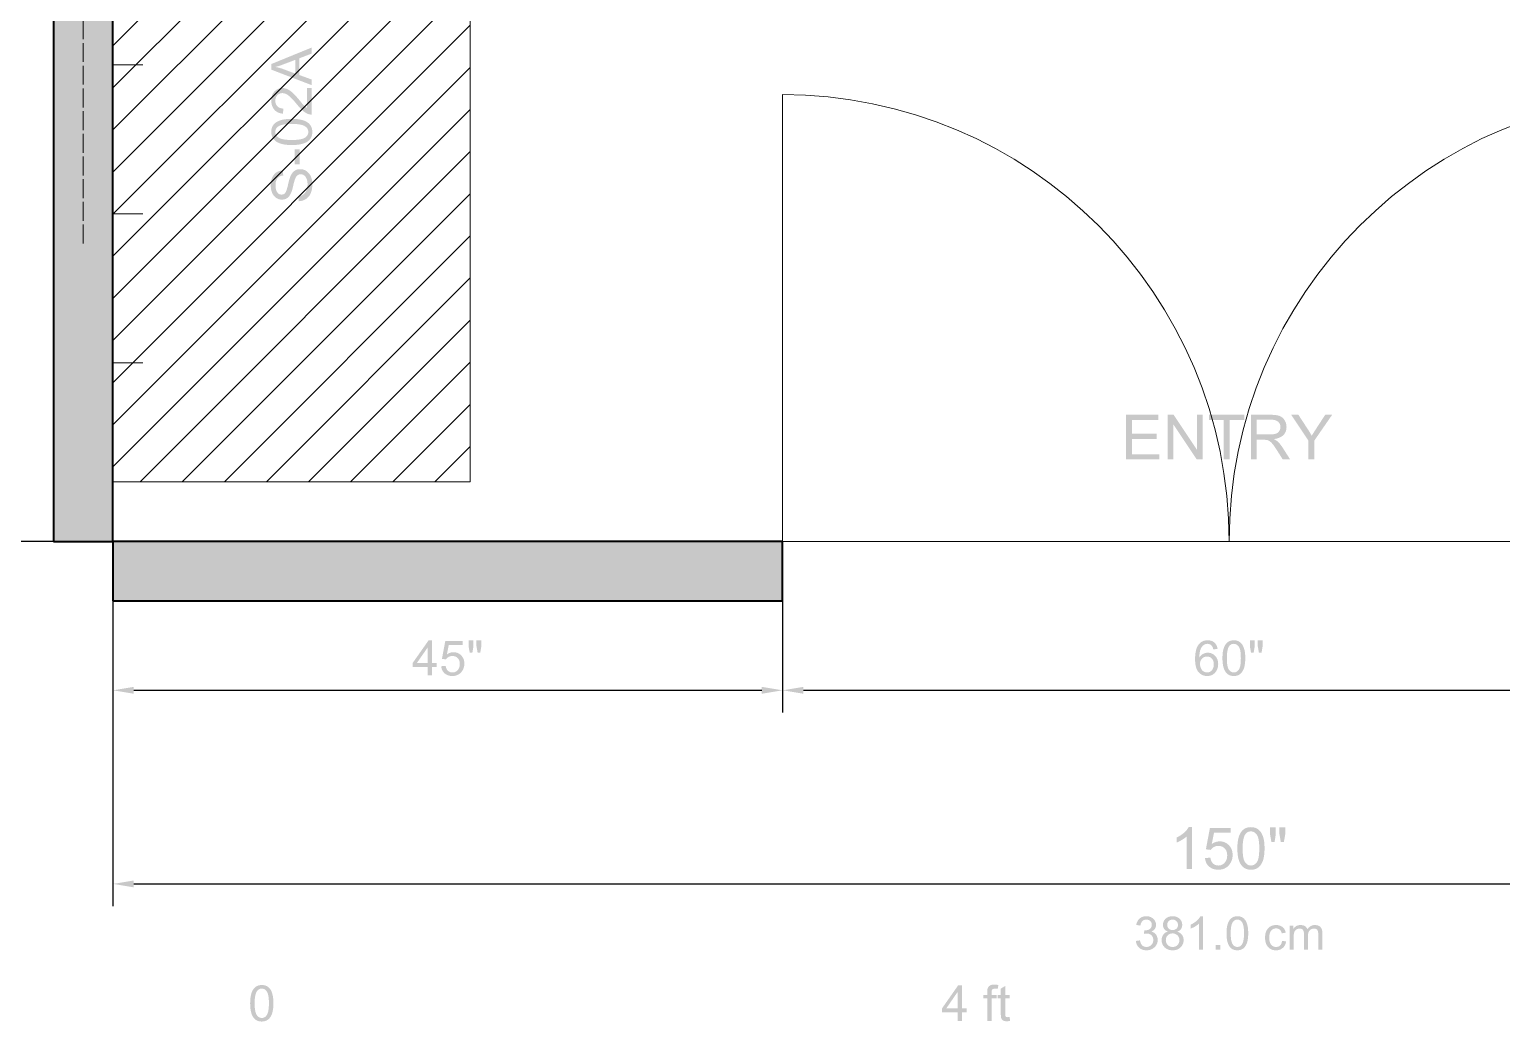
# Model space of a CAD drawing. Header units: inches. Extents: x 0 to 700, y 0 to 895.
# Drawn here: x 62.4 to 161.3, y 607.8 to 674.4 of the extents above; entities that cross this region are included whole.
import ezdxf

# ---------------------------------------------------------------- set-up
doc = ezdxf.new("R2010")
doc.units = ezdxf.units.IN
doc.header["$MEASUREMENT"] = 0
doc.linetypes.add('DASHED', pattern=[1.524, 1.27, -0.254])
for name, color, linetype, lineweight in [('A-ANNO-TEXT', 7, 'Continuous', 13), ('A-DIMS-IMP', 7, 'Continuous', 13), ('A-DIMS-MET', 7, 'Continuous', 13), ('A-DOOR', 7, 'Continuous', 13), ('A-FLOR-PATT', 7, 'Continuous', 13), ('A-MILLWORK-STOR', 7, 'Continuous', 18), ('A-WALL-EXIST', 7, 'Continuous', 40)]:
    doc.layers.add(name, color=color, linetype=linetype, lineweight=lineweight)

msp = doc.modelspace()

# ---------------------------------------------------------------- hatches: boundary and pattern name
at = {"layer": 'A-ANNO-TEXT'}
h = msp.add_hatch(color=7, dxfattribs=at)
h.paths.add_polyline_path([(79.442, 664.565), (79.379, 664.557), (79.321, 664.545), (79.267, 664.529), (79.216, 664.508), (79.17, 664.482), (79.127, 664.452), (79.089, 664.418), (79.054, 664.379), (79.024, 664.336), (78.997, 664.288), (78.975, 664.236), (78.957, 664.18), (78.943, 664.119), (78.933, 664.053), (78.926, 663.984), (78.924, 663.909), (78.926, 663.842), (78.931, 663.778), (78.939, 663.717), (78.95, 663.659), (78.965, 663.604), (78.982, 663.553), (79.003, 663.505), (79.028, 663.46), (79.055, 663.42), (79.085, 663.384), (79.118, 663.355), (79.154, 663.33), (79.193, 663.311), (79.235, 663.298), (79.28, 663.29), (79.328, 663.287), (79.37, 663.289), (79.41, 663.295), (79.446, 663.306), (79.48, 663.32), (79.512, 663.339), (79.54, 663.362), (79.566, 663.389), (79.588, 663.42), (79.61, 663.458), (79.631, 663.503), (79.652, 663.555), (79.674, 663.615), (79.695, 663.683), (79.716, 663.758), (79.738, 663.841), (79.759, 663.932), (79.796, 664.091), (79.833, 664.236), (79.871, 664.365), (79.91, 664.479), (79.954, 664.581), (80.009, 664.675), (80.074, 664.762), (80.15, 664.841), (80.193, 664.877), (80.239, 664.907), (80.288, 664.933), (80.341, 664.955), (80.397, 664.971), (80.457, 664.983), (80.521, 664.99), (80.588, 664.992), (80.673, 664.988), (80.754, 664.975), (80.832, 664.953), (80.906, 664.923), (80.977, 664.884), (81.043, 664.837), (81.106, 664.78), (81.166, 664.715), (81.22, 664.643), (81.267, 664.566), (81.306, 664.484), (81.338, 664.396), (81.364, 664.303), (81.382, 664.205), (81.392, 664.101), (81.396, 663.992), (81.392, 663.855), (81.38, 663.726), (81.36, 663.606), (81.333, 663.495), (81.297, 663.393), (81.253, 663.3), (81.201, 663.216), (81.142, 663.141), (81.076, 663.074), (81.005, 663.016), (80.93, 662.966), (80.85, 662.924), (80.765, 662.891), (80.676, 662.866), (80.581, 662.85), (80.483, 662.841), (80.453, 663.18), (80.531, 663.189), (80.604, 663.205), (80.671, 663.227), (80.733, 663.255), (80.79, 663.289), (80.84, 663.33), (80.886, 663.377), (80.925, 663.431), (80.96, 663.489), (80.99, 663.55), (81.016, 663.614), (81.037, 663.681), (81.053, 663.75), (81.064, 663.823), (81.071, 663.899), (81.074, 663.978), (81.072, 664.051), (81.066, 664.121), (81.056, 664.187), (81.043, 664.249), (81.026, 664.308), (81.004, 664.363), (80.979, 664.415), (80.95, 664.463), (80.918, 664.506), (80.883, 664.544), (80.845, 664.576), (80.805, 664.602), (80.762, 664.622), (80.716, 664.636), (80.667, 664.645), (80.615, 664.648), (80.562, 664.645), (80.512, 664.636), (80.466, 664.621), (80.424, 664.6), (80.386, 664.572), (80.351, 664.539), (80.32, 664.5), (80.293, 664.455), (80.268, 664.402), (80.242, 664.342), (80.217, 664.273), (80.192, 664.196), (80.167, 664.11), (80.142, 664.017), (80.118, 663.915), (80.093, 663.805), (80.067, 663.695), (80.039, 663.593), (80.008, 663.499), (79.974, 663.413), (79.939, 663.335), (79.9, 663.265), (79.859, 663.203), (79.816, 663.149), (79.769, 663.102), (79.72, 663.061), (79.667, 663.027), (79.61, 662.998), (79.551, 662.976), (79.488, 662.961), (79.421, 662.951), (79.352, 662.948), (79.272, 662.952), (79.197, 662.964), (79.124, 662.984), (79.056, 663.012), (78.99, 663.047), (78.929, 663.091), (78.87, 663.143), (78.816, 663.202), (78.766, 663.269), (78.723, 663.341), (78.687, 663.419), (78.657, 663.502), (78.634, 663.592), (78.617, 663.687), (78.607, 663.788), (78.604, 663.895), (78.607, 664.004), (78.617, 664.108), (78.634, 664.207), (78.657, 664.3), (78.686, 664.388), (78.723, 664.47), (78.765, 664.547), (78.815, 664.618), (78.87, 664.682), (78.931, 664.738), (78.998, 664.787), (79.07, 664.827), (79.148, 664.859), (79.231, 664.883), (79.32, 664.9), (79.414, 664.908), (79.442, 664.565)])
h.paths.add_polyline_path([(80.54, 666.322), (80.54, 665.309), (80.206, 665.309), (80.206, 666.322), (80.54, 666.322)])
h.paths.add_polyline_path([(78.637, 667.492), (78.643, 667.598), (78.659, 667.698), (78.686, 667.791), (78.723, 667.877), (78.772, 667.956), (78.831, 668.028), (78.901, 668.093), (78.982, 668.152), (79.074, 668.204), (79.177, 668.248), (79.29, 668.286), (79.414, 668.317), (79.549, 668.341), (79.695, 668.358), (79.851, 668.369), (80.018, 668.372), (80.187, 668.368), (80.345, 668.358), (80.492, 668.34), (80.627, 668.315), (80.751, 668.283), (80.864, 668.244), (80.966, 668.198), (81.056, 668.145), (81.136, 668.085), (81.205, 668.018), (81.263, 667.946), (81.311, 667.868), (81.348, 667.783), (81.375, 667.692), (81.391, 667.595), (81.396, 667.492), (81.391, 667.385), (81.375, 667.286), (81.348, 667.193), (81.31, 667.107), (81.262, 667.028), (81.202, 666.956), (81.132, 666.891), (81.052, 666.833), (80.96, 666.781), (80.858, 666.737), (80.745, 666.699), (80.621, 666.668), (80.487, 666.644), (80.341, 666.627), (80.185, 666.617), (80.018, 666.613), (79.849, 666.617), (79.692, 666.627), (79.545, 666.645), (79.409, 666.67), (79.285, 666.702), (79.172, 666.741), (79.07, 666.787), (78.979, 666.841), (78.899, 666.901), (78.829, 666.967), (78.771, 667.039), (78.723, 667.117), (78.685, 667.202), (78.658, 667.292), (78.642, 667.389), (78.637, 667.492)])
h.paths.add_polyline_path([(81.123, 667.492), (81.119, 667.556), (81.107, 667.617), (81.087, 667.674), (81.059, 667.726), (81.022, 667.774), (80.978, 667.819), (80.925, 667.859), (80.865, 667.895), (80.795, 667.927), (80.715, 667.955), (80.624, 667.978), (80.524, 667.997), (80.413, 668.012), (80.292, 668.023), (80.16, 668.029), (80.018, 668.031), (79.919, 668.03), (79.825, 668.028), (79.736, 668.023), (79.653, 668.016), (79.575, 668.008), (79.503, 667.998), (79.436, 667.985), (79.375, 667.971), (79.318, 667.956), (79.265, 667.938), (79.215, 667.918), (79.17, 667.896), (79.128, 667.873), (79.09, 667.847), (79.055, 667.82), (79.025, 667.791), (78.998, 667.76), (78.974, 667.727), (78.955, 667.692), (78.938, 667.655), (78.926, 667.616), (78.917, 667.575), (78.911, 667.533), (78.91, 667.488), (78.914, 667.423), (78.926, 667.363), (78.947, 667.306), (78.976, 667.254), (79.013, 667.206), (79.058, 667.162), (79.111, 667.122), (79.173, 667.086), (79.244, 667.055), (79.325, 667.028), (79.415, 667.005), (79.516, 666.986), (79.627, 666.971), (79.747, 666.96), (79.878, 666.954), (80.018, 666.952), (80.117, 666.953), (80.21, 666.956), (80.297, 666.961), (80.38, 666.967), (80.457, 666.976), (80.529, 666.986), (80.596, 666.999), (80.658, 667.013), (80.715, 667.029), (80.768, 667.047), (80.817, 667.067), (80.863, 667.088), (80.905, 667.112), (80.943, 667.137), (80.978, 667.164), (81.008, 667.193), (81.035, 667.224), (81.059, 667.257), (81.079, 667.291), (81.095, 667.328), (81.107, 667.366), (81.116, 667.406), (81.122, 667.448), (81.123, 667.492)])
h.paths.add_polyline_path([(81.35, 670.446), (81.35, 668.658), (81.293, 668.66), (81.235, 668.667), (81.178, 668.68), (81.12, 668.697), (81.062, 668.72), (81.004, 668.747), (80.946, 668.779), (80.888, 668.817), (80.827, 668.861), (80.763, 668.914), (80.696, 668.975), (80.624, 669.045), (80.549, 669.124), (80.471, 669.212), (80.388, 669.308), (80.302, 669.413), (80.194, 669.543), (80.083, 669.665), (79.97, 669.781), (79.854, 669.89), (79.795, 669.939), (79.736, 669.981), (79.677, 670.018), (79.618, 670.047), (79.559, 670.07), (79.5, 670.086), (79.441, 670.096), (79.381, 670.1), (79.331, 670.097), (79.283, 670.091), (79.238, 670.079), (79.194, 670.063), (79.153, 670.043), (79.114, 670.018), (79.078, 669.989), (79.043, 669.955), (79.012, 669.918), (78.985, 669.878), (78.962, 669.836), (78.943, 669.791), (78.928, 669.744), (78.918, 669.695), (78.912, 669.643), (78.91, 669.589), (78.912, 669.535), (78.918, 669.482), (78.929, 669.432), (78.944, 669.385), (78.963, 669.339), (78.987, 669.296), (79.015, 669.254), (79.047, 669.216), (79.083, 669.18), (79.124, 669.149), (79.169, 669.123), (79.218, 669.102), (79.271, 669.085), (79.329, 669.073), (79.391, 669.065), (79.457, 669.063), (79.418, 668.722), (79.326, 668.733), (79.239, 668.751), (79.159, 668.775), (79.083, 668.805), (79.014, 668.842), (78.949, 668.885), (78.891, 668.935), (78.838, 668.992), (78.791, 669.053), (78.75, 669.119), (78.716, 669.189), (78.687, 669.262), (78.665, 669.34), (78.65, 669.422), (78.64, 669.507), (78.637, 669.597), (78.641, 669.694), (78.651, 669.785), (78.668, 669.87), (78.692, 669.951), (78.723, 670.025), (78.761, 670.095), (78.806, 670.158), (78.857, 670.217), (78.914, 670.269), (78.973, 670.314), (79.035, 670.352), (79.1, 670.383), (79.168, 670.407), (79.239, 670.425), (79.312, 670.435), (79.389, 670.438), (79.454, 670.436), (79.519, 670.427), (79.584, 670.412), (79.65, 670.392), (79.716, 670.365), (79.782, 670.333), (79.848, 670.295), (79.914, 670.252), (79.984, 670.199), (80.059, 670.135), (80.139, 670.059), (80.225, 669.972), (80.317, 669.873), (80.415, 669.762), (80.518, 669.64), (80.626, 669.507), (80.684, 669.436), (80.739, 669.372), (80.793, 669.315), (80.844, 669.263), (80.893, 669.217), (80.941, 669.178), (80.986, 669.145), (81.03, 669.118), (81.03, 670.446), (81.35, 670.446)])
h.paths.add_polyline_path([(81.35, 673.159), (81.35, 672.755), (80.529, 672.439), (80.529, 671.311), (81.35, 671.013), (81.35, 670.636), (78.65, 671.672), (78.65, 672.057), (81.35, 673.159)])
h.paths.add_polyline_path([(80.245, 672.33), (80.138, 672.29), (80.038, 672.252), (79.943, 672.216), (79.854, 672.182), (79.771, 672.151), (79.694, 672.122), (79.623, 672.095), (79.558, 672.071), (79.498, 672.048), (79.445, 672.029), (79.398, 672.011), (79.356, 671.995), (79.321, 671.982), (79.291, 671.971), (79.267, 671.962), (79.249, 671.956), (79.185, 671.934), (79.111, 671.911), (79.026, 671.887), (78.932, 671.862), (78.932, 671.853), (79.066, 671.825), (79.194, 671.793), (79.318, 671.756), (79.436, 671.715), (80.245, 671.413), (80.245, 672.33)])
h = msp.add_hatch(color=7, dxfattribs=at)
h.paths.add_polyline_path([(138.317, 645.5), (136.076, 645.5), (136.076, 648.5), (138.247, 648.5), (138.247, 648.144), (136.473, 648.144), (136.473, 647.227), (138.133, 647.227), (138.133, 646.871), (136.473, 646.871), (136.473, 645.856), (138.317, 645.856), (138.317, 645.5)])
h.paths.add_polyline_path([(141.231, 645.5), (140.824, 645.5), (139.256, 647.855), (139.248, 647.855), (139.248, 645.5), (138.871, 645.5), (138.871, 648.5), (139.277, 648.5), (140.844, 646.145), (140.852, 646.145), (140.852, 648.5), (141.231, 648.5), (141.231, 645.5)])
h.paths.add_polyline_path([(144.034, 648.144), (143.042, 648.144), (143.042, 645.5), (142.643, 645.5), (142.643, 648.144), (141.659, 648.144), (141.659, 648.5), (144.034, 648.5), (144.034, 648.144)])
h.paths.add_polyline_path([(147.106, 645.5), (146.607, 645.5), (146.552, 645.586), (146.5, 645.668), (146.451, 645.746), (146.404, 645.82), (146.36, 645.889), (146.318, 645.954), (146.28, 646.015), (146.244, 646.071), (146.21, 646.124), (146.179, 646.172), (146.151, 646.215), (146.126, 646.255), (146.103, 646.29), (146.083, 646.321), (146.065, 646.347), (146.05, 646.37), (145.995, 646.448), (145.939, 646.52), (145.881, 646.586), (145.822, 646.647), (145.763, 646.7), (145.706, 646.741), (145.65, 646.773), (145.597, 646.793), (145.54, 646.807), (145.474, 646.816), (145.4, 646.822), (145.318, 646.824), (144.859, 646.824), (144.859, 645.5), (144.462, 645.5), (144.462, 648.5), (145.79, 648.5), (145.921, 648.498), (146.04, 648.491), (146.149, 648.48), (146.247, 648.465), (146.336, 648.443), (146.42, 648.411), (146.498, 648.37), (146.57, 648.319), (146.635, 648.259), (146.693, 648.193), (146.742, 648.119), (146.784, 648.038), (146.816, 647.951), (146.84, 647.863), (146.854, 647.772), (146.858, 647.679), (146.855, 647.597), (146.845, 647.518), (146.828, 647.443), (146.805, 647.373), (146.775, 647.307), (146.738, 647.245), (146.694, 647.187), (146.644, 647.133), (146.587, 647.084), (146.524, 647.039), (146.455, 646.999), (146.38, 646.964), (146.298, 646.934), (146.211, 646.908), (146.117, 646.887), (146.017, 646.871), (146.017, 646.863), (146.092, 646.825), (146.166, 646.779), (146.238, 646.724), (146.309, 646.66), (146.379, 646.587), (146.448, 646.506), (146.516, 646.415), (146.582, 646.317), (147.106, 645.5)])
h.paths.add_polyline_path([(144.859, 647.18), (145.71, 647.18), (145.833, 647.183), (145.941, 647.191), (146.037, 647.205), (146.119, 647.224), (146.19, 647.251), (146.254, 647.289), (146.31, 647.337), (146.359, 647.395), (146.399, 647.46), (146.427, 647.53), (146.444, 647.603), (146.449, 647.679), (146.447, 647.73), (146.44, 647.778), (146.428, 647.824), (146.412, 647.869), (146.391, 647.911), (146.365, 647.952), (146.335, 647.991), (146.3, 648.027), (146.259, 648.061), (146.213, 648.09), (146.16, 648.115), (146.102, 648.135), (146.037, 648.15), (145.966, 648.162), (145.89, 648.168), (145.807, 648.171), (144.859, 648.171), (144.859, 647.18)])
h.paths.add_polyline_path([(149.924, 648.5), (148.729, 646.771), (148.729, 645.5), (148.33, 645.5), (148.33, 646.771), (147.174, 648.5), (147.657, 648.5), (148.315, 647.491), (148.368, 647.408), (148.425, 647.314), (148.487, 647.207), (148.553, 647.088), (148.566, 647.113), (148.586, 647.147), (148.611, 647.189), (148.642, 647.239), (148.679, 647.298), (148.721, 647.365), (148.769, 647.441), (148.823, 647.525), (148.883, 647.617), (148.948, 647.718), (149.019, 647.827), (149.096, 647.945), (149.179, 648.071), (149.267, 648.206), (149.362, 648.349), (149.461, 648.5), (149.924, 648.5)])
h = msp.add_hatch(color=7, dxfattribs=at)
h.paths.add_polyline_path([(77.999, 610.211), (78.094, 610.207), (78.183, 610.192), (78.265, 610.168), (78.342, 610.135), (78.412, 610.092), (78.476, 610.039), (78.534, 609.976), (78.586, 609.905), (78.632, 609.823), (78.672, 609.732), (78.705, 609.631), (78.733, 609.521), (78.754, 609.401), (78.769, 609.271), (78.779, 609.132), (78.782, 608.984), (78.779, 608.833), (78.769, 608.693), (78.753, 608.563), (78.731, 608.443), (78.703, 608.332), (78.668, 608.232), (78.627, 608.142), (78.58, 608.061), (78.526, 607.99), (78.467, 607.929), (78.403, 607.877), (78.333, 607.835), (78.258, 607.802), (78.177, 607.778), (78.091, 607.764), (77.999, 607.759), (77.905, 607.764), (77.816, 607.778), (77.734, 607.802), (77.658, 607.836), (77.587, 607.879), (77.523, 607.931), (77.465, 607.993), (77.414, 608.065), (77.368, 608.147), (77.328, 608.237), (77.295, 608.338), (77.267, 608.448), (77.246, 608.567), (77.23, 608.697), (77.221, 608.835), (77.218, 608.984), (77.221, 609.134), (77.231, 609.274), (77.247, 609.404), (77.269, 609.525), (77.297, 609.635), (77.332, 609.736), (77.373, 609.827), (77.42, 609.908), (77.474, 609.979), (77.532, 610.041), (77.597, 610.093), (77.666, 610.136), (77.741, 610.169), (77.822, 610.192), (77.908, 610.207), (77.999, 610.211)])
h.paths.add_polyline_path([(77.999, 608.001), (78.057, 608.005), (78.111, 608.016), (78.161, 608.034), (78.208, 608.059), (78.251, 608.091), (78.29, 608.131), (78.326, 608.177), (78.358, 608.231), (78.386, 608.293), (78.411, 608.365), (78.432, 608.445), (78.449, 608.534), (78.462, 608.633), (78.471, 608.741), (78.477, 608.858), (78.479, 608.984), (78.478, 609.072), (78.476, 609.156), (78.471, 609.234), (78.466, 609.308), (78.458, 609.377), (78.449, 609.442), (78.438, 609.501), (78.426, 609.556), (78.396, 609.654), (78.359, 609.738), (78.315, 609.809), (78.265, 609.867), (78.208, 609.912), (78.144, 609.944), (78.074, 609.963), (77.996, 609.969), (77.938, 609.966), (77.885, 609.955), (77.834, 609.936), (77.788, 609.911), (77.745, 609.878), (77.706, 609.837), (77.671, 609.79), (77.639, 609.735), (77.611, 609.672), (77.587, 609.6), (77.566, 609.52), (77.549, 609.43), (77.536, 609.332), (77.527, 609.225), (77.521, 609.109), (77.52, 608.984), (77.52, 608.896), (77.523, 608.814), (77.527, 608.736), (77.533, 608.662), (77.541, 608.594), (77.55, 608.53), (77.561, 608.47), (77.574, 608.416), (77.604, 608.317), (77.641, 608.233), (77.684, 608.162), (77.734, 608.104), (77.79, 608.059), (77.853, 608.027), (77.923, 608.008), (77.999, 608.001)])
h = msp.add_hatch(color=7, dxfattribs=at)
h.paths.add_polyline_path([(125.369, 608.373), (125.045, 608.373), (125.045, 607.8), (124.75, 607.8), (124.75, 608.373), (123.711, 608.373), (123.711, 608.645), (124.802, 610.2), (125.045, 610.2), (125.045, 608.645), (125.369, 608.645), (125.369, 608.373)])
h.paths.add_polyline_path([(124.75, 608.645), (124.75, 609.729), (124.744, 609.729), (123.999, 608.645), (124.75, 608.645)])
h.paths.add_polyline_path([(127.499, 610.211), (127.455, 609.953), (127.411, 609.96), (127.367, 609.965), (127.324, 609.968), (127.281, 609.969), (127.23, 609.966), (127.184, 609.958), (127.143, 609.944), (127.107, 609.924), (127.091, 609.911), (127.077, 609.893), (127.065, 609.872), (127.056, 609.846), (127.048, 609.816), (127.043, 609.782), (127.04, 609.743), (127.039, 609.701), (127.039, 609.537), (127.374, 609.537), (127.374, 609.309), (127.039, 609.309), (127.039, 607.8), (126.744, 607.8), (126.744, 609.309), (126.482, 609.309), (126.482, 609.537), (126.744, 609.537), (126.744, 609.725), (126.746, 609.789), (126.75, 609.85), (126.758, 609.908), (126.769, 609.963), (126.786, 610.015), (126.813, 610.064), (126.851, 610.111), (126.899, 610.155), (126.927, 610.175), (126.959, 610.193), (126.994, 610.207), (127.033, 610.219), (127.075, 610.229), (127.121, 610.236), (127.171, 610.24), (127.224, 610.241), (127.29, 610.239), (127.358, 610.234), (127.428, 610.224), (127.499, 610.211)])
h.paths.add_polyline_path([(128.289, 607.803), (128.227, 607.792), (128.169, 607.784), (128.116, 607.779), (128.068, 607.777), (127.978, 607.781), (127.902, 607.794), (127.838, 607.815), (127.787, 607.845), (127.747, 607.881), (127.716, 607.922), (127.693, 607.968), (127.679, 608.018), (127.67, 608.075), (127.664, 608.143), (127.66, 608.221), (127.659, 608.309), (127.659, 609.309), (127.445, 609.309), (127.445, 609.537), (127.659, 609.537), (127.659, 609.969), (127.954, 610.148), (127.954, 609.537), (128.249, 609.537), (128.249, 609.309), (127.954, 609.309), (127.954, 608.293), (127.956, 608.232), (127.961, 608.181), (127.969, 608.139), (127.981, 608.107), (128, 608.083), (128.029, 608.066), (128.068, 608.056), (128.118, 608.052), (128.15, 608.053), (128.182, 608.055), (128.215, 608.059), (128.249, 608.065), (128.289, 607.803)])
at = {"layer": 'A-DIMS-IMP'}
h = msp.add_hatch(color=7, dxfattribs=at)
h.paths.add_polyline_path([(89.153, 631), (89.153, 631.563), (88.133, 631.563), (88.133, 631.827), (89.206, 633.35), (89.441, 633.35), (89.441, 631.827), (89.759, 631.827), (89.759, 631.563), (89.441, 631.563), (89.441, 631), (89.153, 631)])
h.paths.add_polyline_path([(89.153, 631.827), (89.153, 632.887), (88.417, 631.827), (89.153, 631.827)])
h.paths.add_polyline_path([(90.054, 631.616), (90.357, 631.641), (90.366, 631.588), (90.379, 631.537), (90.394, 631.491), (90.412, 631.447), (90.433, 631.408), (90.457, 631.371), (90.484, 631.338), (90.513, 631.309), (90.577, 631.26), (90.648, 631.225), (90.725, 631.204), (90.809, 631.197), (90.86, 631.2), (90.909, 631.207), (90.956, 631.219), (91.001, 631.236), (91.044, 631.259), (91.085, 631.286), (91.124, 631.317), (91.161, 631.354), (91.195, 631.395), (91.224, 631.439), (91.249, 631.487), (91.269, 631.537), (91.285, 631.591), (91.296, 631.648), (91.303, 631.708), (91.306, 631.771), (91.303, 631.831), (91.297, 631.888), (91.286, 631.942), (91.271, 631.992), (91.251, 632.039), (91.228, 632.083), (91.199, 632.123), (91.167, 632.161), (91.131, 632.194), (91.092, 632.223), (91.051, 632.248), (91.007, 632.268), (90.96, 632.283), (90.911, 632.294), (90.859, 632.301), (90.804, 632.303), (90.736, 632.299), (90.671, 632.287), (90.61, 632.268), (90.552, 632.24), (90.499, 632.206), (90.452, 632.167), (90.411, 632.124), (90.376, 632.076), (90.105, 632.111), (90.332, 633.318), (91.501, 633.318), (91.501, 633.042), (90.563, 633.042), (90.437, 632.411), (90.49, 632.445), (90.544, 632.475), (90.598, 632.501), (90.653, 632.521), (90.709, 632.537), (90.766, 632.549), (90.823, 632.556), (90.881, 632.558), (90.956, 632.555), (91.029, 632.545), (91.098, 632.528), (91.164, 632.505), (91.228, 632.475), (91.288, 632.438), (91.346, 632.395), (91.4, 632.345), (91.45, 632.29), (91.493, 632.231), (91.529, 632.168), (91.559, 632.101), (91.582, 632.031), (91.598, 631.957), (91.608, 631.879), (91.612, 631.797), (91.609, 631.718), (91.6, 631.643), (91.586, 631.57), (91.565, 631.499), (91.539, 631.432), (91.507, 631.367), (91.469, 631.305), (91.426, 631.245), (91.367, 631.178), (91.302, 631.12), (91.233, 631.071), (91.158, 631.031), (91.079, 631), (90.994, 630.978), (90.904, 630.964), (90.809, 630.96), (90.73, 630.963), (90.656, 630.971), (90.585, 630.985), (90.517, 631.005), (90.454, 631.03), (90.394, 631.061), (90.338, 631.097), (90.285, 631.139), (90.237, 631.186), (90.195, 631.237), (90.158, 631.291), (90.126, 631.348), (90.1, 631.41), (90.079, 631.475), (90.063, 631.543), (90.054, 631.616)])
h.paths.add_polyline_path([(91.974, 632.518), (91.894, 632.965), (91.894, 633.35), (92.222, 633.35), (92.222, 632.965), (92.15, 632.518), (91.974, 632.518)])
h.paths.add_polyline_path([(92.505, 632.518), (92.426, 632.965), (92.426, 633.35), (92.755, 633.35), (92.755, 632.965), (92.678, 632.518), (92.505, 632.518)])
h = msp.add_hatch(color=7, dxfattribs=at)
h.paths.add_polyline_path([(142.225, 632.775), (141.938, 632.752), (141.917, 632.831), (141.892, 632.899), (141.862, 632.955), (141.829, 632.999), (141.799, 633.028), (141.767, 633.053), (141.734, 633.074), (141.698, 633.092), (141.661, 633.105), (141.623, 633.115), (141.582, 633.12), (141.54, 633.122), (141.474, 633.118), (141.411, 633.103), (141.353, 633.079), (141.298, 633.045), (141.234, 632.99), (141.177, 632.923), (141.126, 632.845), (141.084, 632.755), (141.065, 632.705), (141.049, 632.65), (141.035, 632.589), (141.024, 632.524), (141.015, 632.454), (141.008, 632.378), (141.004, 632.298), (141.002, 632.212), (141.057, 632.286), (141.118, 632.35), (141.184, 632.404), (141.257, 632.448), (141.333, 632.481), (141.411, 632.505), (141.491, 632.52), (141.573, 632.524), (141.643, 632.521), (141.711, 632.511), (141.777, 632.495), (141.84, 632.471), (141.9, 632.441), (141.957, 632.405), (142.012, 632.362), (142.064, 632.312), (142.111, 632.257), (142.153, 632.198), (142.187, 632.135), (142.216, 632.069), (142.238, 631.998), (142.254, 631.924), (142.263, 631.845), (142.267, 631.763), (142.261, 631.654), (142.243, 631.55), (142.213, 631.449), (142.171, 631.352), (142.119, 631.262), (142.058, 631.184), (141.988, 631.117), (141.909, 631.061), (141.823, 631.017), (141.731, 630.985), (141.634, 630.966), (141.531, 630.96), (141.443, 630.964), (141.359, 630.977), (141.279, 630.997), (141.203, 631.026), (141.132, 631.064), (141.065, 631.109), (141.002, 631.163), (140.943, 631.225), (140.889, 631.297), (140.843, 631.379), (140.804, 631.473), (140.772, 631.576), (140.747, 631.691), (140.729, 631.817), (140.718, 631.953), (140.715, 632.1), (140.719, 632.264), (140.731, 632.417), (140.75, 632.558), (140.778, 632.688), (140.813, 632.806), (140.856, 632.912), (140.908, 633.007), (140.967, 633.09), (141.024, 633.153), (141.086, 633.208), (141.153, 633.254), (141.224, 633.292), (141.301, 633.322), (141.382, 633.343), (141.468, 633.355), (141.558, 633.36), (141.626, 633.357), (141.69, 633.35), (141.752, 633.338), (141.81, 633.321), (141.866, 633.299), (141.918, 633.272), (141.967, 633.241), (142.013, 633.204), (142.055, 633.163), (142.092, 633.119), (142.125, 633.071), (142.154, 633.019), (142.179, 632.963), (142.198, 632.904), (142.214, 632.841), (142.225, 632.775)])
h.paths.add_polyline_path([(141.047, 631.761), (141.051, 631.688), (141.063, 631.616), (141.082, 631.545), (141.11, 631.476), (141.145, 631.412), (141.186, 631.356), (141.233, 631.308), (141.287, 631.269), (141.345, 631.237), (141.404, 631.215), (141.464, 631.202), (141.526, 631.197), (141.571, 631.199), (141.614, 631.206), (141.656, 631.218), (141.696, 631.234), (141.734, 631.255), (141.771, 631.28), (141.807, 631.31), (141.84, 631.345), (141.871, 631.383), (141.898, 631.425), (141.92, 631.47), (141.939, 631.519), (141.953, 631.57), (141.963, 631.625), (141.97, 631.684), (141.972, 631.745), (141.97, 631.805), (141.964, 631.861), (141.953, 631.914), (141.939, 631.963), (141.921, 632.01), (141.899, 632.053), (141.872, 632.093), (141.842, 632.129), (141.808, 632.162), (141.773, 632.191), (141.735, 632.215), (141.695, 632.235), (141.653, 632.25), (141.609, 632.261), (141.563, 632.267), (141.515, 632.27), (141.467, 632.267), (141.421, 632.261), (141.376, 632.25), (141.334, 632.235), (141.294, 632.215), (141.255, 632.191), (141.218, 632.162), (141.183, 632.129), (141.151, 632.093), (141.123, 632.054), (141.1, 632.012), (141.081, 631.967), (141.066, 631.92), (141.055, 631.87), (141.049, 631.817), (141.047, 631.761)])
h.paths.add_polyline_path([(142.554, 632.159), (142.555, 632.261), (142.559, 632.357), (142.566, 632.449), (142.575, 632.535), (142.587, 632.616), (142.602, 632.693), (142.619, 632.764), (142.639, 632.83), (142.662, 632.892), (142.687, 632.95), (142.715, 633.004), (142.746, 633.055), (142.779, 633.102), (142.815, 633.146), (142.853, 633.185), (142.894, 633.222), (142.938, 633.254), (142.984, 633.282), (143.033, 633.306), (143.085, 633.325), (143.14, 633.34), (143.197, 633.351), (143.257, 633.357), (143.32, 633.36), (143.411, 633.355), (143.497, 633.341), (143.577, 633.317), (143.652, 633.283), (143.72, 633.241), (143.782, 633.191), (143.838, 633.131), (143.887, 633.064), (143.931, 632.988), (143.97, 632.905), (144.004, 632.813), (144.033, 632.714), (144.046, 632.661), (144.056, 632.602), (144.065, 632.54), (144.073, 632.473), (144.079, 632.401), (144.083, 632.325), (144.085, 632.244), (144.086, 632.159), (144.085, 632.058), (144.081, 631.962), (144.074, 631.871), (144.065, 631.785), (144.053, 631.704), (144.038, 631.628), (144.021, 631.557), (144.001, 631.491), (143.979, 631.43), (143.953, 631.371), (143.926, 631.317), (143.895, 631.266), (143.862, 631.219), (143.826, 631.175), (143.788, 631.135), (143.747, 631.099), (143.703, 631.066), (143.657, 631.038), (143.608, 631.014), (143.556, 630.995), (143.501, 630.979), (143.443, 630.969), (143.383, 630.962), (143.32, 630.96), (143.237, 630.964), (143.159, 630.975), (143.085, 630.994), (143.016, 631.021), (142.952, 631.055), (142.892, 631.097), (142.837, 631.146), (142.786, 631.204), (142.732, 631.283), (142.684, 631.373), (142.644, 631.475), (142.612, 631.589), (142.586, 631.714), (142.568, 631.851), (142.557, 631.999), (142.554, 632.159)])
h.paths.add_polyline_path([(142.85, 632.159), (142.852, 632.02), (142.859, 631.894), (142.869, 631.779), (142.884, 631.677), (142.903, 631.587), (142.926, 631.509), (142.954, 631.443), (142.986, 631.389), (143.02, 631.344), (143.057, 631.305), (143.096, 631.272), (143.137, 631.245), (143.18, 631.224), (143.224, 631.209), (143.271, 631.2), (143.32, 631.197), (143.369, 631.2), (143.415, 631.209), (143.46, 631.224), (143.503, 631.245), (143.544, 631.272), (143.582, 631.305), (143.619, 631.344), (143.654, 631.39), (143.686, 631.444), (143.713, 631.51), (143.737, 631.588), (143.756, 631.678), (143.77, 631.78), (143.781, 631.894), (143.787, 632.021), (143.789, 632.159), (143.787, 632.298), (143.781, 632.425), (143.77, 632.539), (143.756, 632.642), (143.737, 632.732), (143.713, 632.81), (143.686, 632.876), (143.654, 632.93), (143.619, 632.975), (143.582, 633.013), (143.543, 633.046), (143.502, 633.073), (143.459, 633.094), (143.413, 633.109), (143.366, 633.118), (143.317, 633.121), (143.268, 633.118), (143.222, 633.11), (143.179, 633.097), (143.138, 633.079), (143.099, 633.055), (143.064, 633.026), (143.03, 632.992), (142.999, 632.952), (142.964, 632.893), (142.934, 632.822), (142.908, 632.74), (142.887, 632.647), (142.871, 632.542), (142.859, 632.426), (142.852, 632.298), (142.85, 632.159)])
h.paths.add_polyline_path([(144.474, 632.518), (144.394, 632.965), (144.394, 633.35), (144.722, 633.35), (144.722, 632.965), (144.65, 632.518), (144.474, 632.518)])
h.paths.add_polyline_path([(145.005, 632.518), (144.926, 632.965), (144.926, 633.35), (145.255, 633.35), (145.255, 632.965), (145.178, 632.518), (145.005, 632.518)])
h = msp.add_hatch(color=7, dxfattribs=at)
h.paths.add_polyline_path([(140.5, 618), (140.156, 618), (140.156, 620.191), (140.089, 620.132), (140.013, 620.072), (139.926, 620.013), (139.83, 619.954), (139.732, 619.898), (139.639, 619.85), (139.551, 619.81), (139.468, 619.776), (139.468, 620.109), (139.608, 620.18), (139.739, 620.259), (139.86, 620.344), (139.973, 620.437), (140.073, 620.533), (140.157, 620.627), (140.226, 620.72), (140.278, 620.811), (140.5, 620.811), (140.5, 618)])
h.paths.add_polyline_path([(141.38, 618.733), (141.741, 618.764), (141.753, 618.7), (141.768, 618.64), (141.786, 618.585), (141.808, 618.533), (141.833, 618.486), (141.861, 618.442), (141.893, 618.403), (141.928, 618.368), (141.965, 618.337), (142.004, 618.31), (142.046, 618.287), (142.089, 618.268), (142.134, 618.254), (142.181, 618.243), (142.229, 618.237), (142.28, 618.235), (142.341, 618.238), (142.399, 618.247), (142.455, 618.261), (142.509, 618.282), (142.56, 618.308), (142.609, 618.34), (142.656, 618.378), (142.7, 618.422), (142.74, 618.471), (142.775, 618.523), (142.805, 618.58), (142.829, 618.64), (142.848, 618.704), (142.861, 618.772), (142.869, 618.843), (142.872, 618.919), (142.869, 618.99), (142.862, 619.058), (142.849, 619.122), (142.831, 619.182), (142.807, 619.238), (142.779, 619.29), (142.746, 619.338), (142.707, 619.383), (142.664, 619.423), (142.618, 619.457), (142.569, 619.486), (142.516, 619.51), (142.46, 619.529), (142.402, 619.542), (142.339, 619.55), (142.274, 619.553), (142.193, 619.548), (142.116, 619.534), (142.043, 619.51), (141.974, 619.477), (141.911, 619.437), (141.855, 619.391), (141.806, 619.339), (141.764, 619.282), (141.441, 619.324), (141.713, 620.762), (143.105, 620.762), (143.105, 620.433), (141.988, 620.433), (141.837, 619.681), (141.9, 619.722), (141.964, 619.758), (142.029, 619.788), (142.095, 619.813), (142.162, 619.832), (142.229, 619.845), (142.297, 619.854), (142.366, 619.856), (142.456, 619.853), (142.542, 619.841), (142.625, 619.821), (142.704, 619.793), (142.78, 619.757), (142.852, 619.714), (142.92, 619.662), (142.985, 619.602), (143.044, 619.537), (143.095, 619.466), (143.138, 619.392), (143.174, 619.312), (143.201, 619.228), (143.221, 619.14), (143.233, 619.047), (143.237, 618.949), (143.233, 618.856), (143.223, 618.766), (143.206, 618.679), (143.181, 618.595), (143.15, 618.514), (143.112, 618.437), (143.067, 618.363), (143.015, 618.292), (142.945, 618.213), (142.868, 618.143), (142.786, 618.085), (142.697, 618.037), (142.602, 618), (142.501, 617.973), (142.393, 617.958), (142.28, 617.952), (142.187, 617.956), (142.098, 617.966), (142.013, 617.982), (141.933, 618.006), (141.857, 618.036), (141.786, 618.073), (141.719, 618.116), (141.656, 618.166), (141.599, 618.222), (141.548, 618.282), (141.504, 618.346), (141.467, 618.415), (141.435, 618.488), (141.41, 618.565), (141.392, 618.647), (141.38, 618.733)])
h.paths.add_polyline_path([(143.556, 619.381), (143.557, 619.502), (143.562, 619.617), (143.57, 619.726), (143.581, 619.829), (143.596, 619.926), (143.613, 620.017), (143.634, 620.102), (143.658, 620.18), (143.685, 620.254), (143.715, 620.323), (143.749, 620.388), (143.785, 620.448), (143.825, 620.505), (143.867, 620.556), (143.913, 620.604), (143.962, 620.647), (144.014, 620.686), (144.069, 620.719), (144.127, 620.747), (144.189, 620.77), (144.254, 620.788), (144.322, 620.801), (144.394, 620.809), (144.469, 620.811), (144.578, 620.806), (144.68, 620.789), (144.776, 620.76), (144.864, 620.721), (144.945, 620.67), (145.019, 620.61), (145.086, 620.54), (145.145, 620.459), (145.197, 620.369), (145.244, 620.27), (145.284, 620.161), (145.319, 620.043), (145.333, 619.979), (145.346, 619.909), (145.357, 619.835), (145.366, 619.755), (145.373, 619.669), (145.378, 619.578), (145.381, 619.482), (145.382, 619.381), (145.38, 619.261), (145.375, 619.146), (145.367, 619.038), (145.356, 618.936), (145.342, 618.839), (145.325, 618.749), (145.304, 618.664), (145.28, 618.585), (145.254, 618.512), (145.224, 618.443), (145.19, 618.378), (145.154, 618.317), (145.115, 618.261), (145.072, 618.209), (145.027, 618.161), (144.978, 618.117), (144.926, 618.079), (144.87, 618.045), (144.812, 618.017), (144.75, 617.994), (144.684, 617.975), (144.616, 617.963), (144.544, 617.955), (144.469, 617.952), (144.37, 617.957), (144.277, 617.97), (144.19, 617.993), (144.107, 618.025), (144.031, 618.066), (143.959, 618.116), (143.893, 618.175), (143.833, 618.243), (143.799, 618.288), (143.768, 618.337), (143.739, 618.389), (143.712, 618.445), (143.687, 618.504), (143.664, 618.566), (143.643, 618.632), (143.625, 618.702), (143.609, 618.775), (143.595, 618.851), (143.583, 618.931), (143.573, 619.014), (143.566, 619.101), (143.56, 619.191), (143.557, 619.284), (143.556, 619.381)])
h.paths.add_polyline_path([(143.909, 619.381), (143.912, 619.216), (143.919, 619.065), (143.932, 618.929), (143.949, 618.807), (143.972, 618.699), (144, 618.606), (144.033, 618.527), (144.071, 618.463), (144.112, 618.41), (144.156, 618.363), (144.202, 618.324), (144.251, 618.292), (144.302, 618.267), (144.355, 618.249), (144.411, 618.238), (144.469, 618.235), (144.527, 618.239), (144.582, 618.249), (144.636, 618.267), (144.687, 618.292), (144.735, 618.324), (144.782, 618.364), (144.825, 618.41), (144.867, 618.464), (144.905, 618.529), (144.938, 618.607), (144.965, 618.7), (144.988, 618.808), (145.006, 618.93), (145.018, 619.066), (145.026, 619.216), (145.028, 619.381), (145.026, 619.546), (145.018, 619.698), (145.006, 619.834), (144.988, 619.956), (144.965, 620.064), (144.938, 620.157), (144.905, 620.236), (144.867, 620.3), (144.825, 620.353), (144.781, 620.399), (144.735, 620.438), (144.686, 620.47), (144.634, 620.495), (144.58, 620.513), (144.524, 620.523), (144.465, 620.527), (144.407, 620.524), (144.352, 620.514), (144.301, 620.499), (144.252, 620.477), (144.206, 620.449), (144.163, 620.414), (144.124, 620.373), (144.087, 620.326), (144.045, 620.256), (144.009, 620.171), (143.979, 620.073), (143.954, 619.962), (143.934, 619.837), (143.92, 619.699), (143.912, 619.546), (143.909, 619.381)])
h.paths.add_polyline_path([(145.844, 619.809), (145.748, 620.342), (145.748, 620.8), (146.14, 620.8), (146.14, 620.342), (146.054, 619.809), (145.844, 619.809)])
h.paths.add_polyline_path([(146.476, 619.809), (146.383, 620.342), (146.383, 620.8), (146.774, 620.8), (146.774, 620.342), (146.682, 619.809), (146.476, 619.809)])
at = {"layer": 'A-DIMS-MET'}
h = msp.add_hatch(color=7, dxfattribs=at)
h.paths.add_polyline_path([(137.781, 613.792), (137.832, 613.78), (137.879, 613.764), (137.923, 613.745), (137.964, 613.722), (138.001, 613.695), (138.036, 613.664), (138.067, 613.629), (138.095, 613.591), (138.142, 613.508), (138.175, 613.422), (138.195, 613.333), (138.201, 613.24), (138.198, 613.165), (138.188, 613.094), (138.17, 613.026), (138.146, 612.962), (138.115, 612.901), (138.076, 612.843), (138.031, 612.789), (137.979, 612.738), (137.922, 612.692), (137.862, 612.652), (137.8, 612.618), (137.735, 612.591), (137.667, 612.569), (137.596, 612.554), (137.523, 612.545), (137.447, 612.542), (137.374, 612.544), (137.305, 612.553), (137.239, 612.566), (137.176, 612.585), (137.117, 612.609), (137.06, 612.639), (137.007, 612.674), (136.958, 612.714), (136.912, 612.759), (136.871, 612.808), (136.836, 612.86), (136.805, 612.915), (136.78, 612.974), (136.759, 613.036), (136.744, 613.102), (136.733, 613.171), (137.008, 613.21), (137.019, 613.156), (137.033, 613.106), (137.049, 613.059), (137.066, 613.016), (137.086, 612.976), (137.108, 612.94), (137.132, 612.907), (137.159, 612.878), (137.187, 612.852), (137.218, 612.83), (137.25, 612.811), (137.285, 612.795), (137.322, 612.783), (137.362, 612.775), (137.403, 612.77), (137.447, 612.768), (137.494, 612.77), (137.539, 612.776), (137.583, 612.787), (137.624, 612.802), (137.664, 612.821), (137.702, 612.844), (137.738, 612.871), (137.773, 612.903), (137.804, 612.938), (137.831, 612.975), (137.854, 613.013), (137.873, 613.053), (137.888, 613.096), (137.898, 613.14), (137.904, 613.186), (137.907, 613.234), (137.905, 613.28), (137.899, 613.324), (137.889, 613.366), (137.876, 613.406), (137.859, 613.444), (137.838, 613.48), (137.814, 613.514), (137.785, 613.546), (137.754, 613.575), (137.72, 613.6), (137.684, 613.621), (137.645, 613.638), (137.604, 613.652), (137.561, 613.662), (137.516, 613.668), (137.468, 613.669), (137.426, 613.668), (137.38, 613.662), (137.329, 613.653), (137.274, 613.64), (137.306, 613.882), (137.358, 613.882), (137.405, 613.885), (137.445, 613.888), (137.48, 613.893), (137.513, 613.9), (137.548, 613.911), (137.585, 613.926), (137.624, 613.944), (137.662, 613.967), (137.696, 613.995), (137.728, 614.027), (137.755, 614.063), (137.778, 614.104), (137.794, 614.149), (137.804, 614.2), (137.807, 614.255), (137.805, 614.295), (137.8, 614.333), (137.792, 614.369), (137.78, 614.402), (137.764, 614.434), (137.745, 614.462), (137.722, 614.489), (137.696, 614.513), (137.639, 614.553), (137.577, 614.582), (137.511, 614.599), (137.44, 614.605), (137.361, 614.598), (137.289, 614.578), (137.225, 614.545), (137.169, 614.499), (137.122, 614.441), (137.084, 614.371), (137.056, 614.29), (137.037, 614.198), (136.762, 614.249), (136.777, 614.319), (136.797, 614.385), (136.82, 614.447), (136.848, 614.504), (136.879, 614.556), (136.915, 614.604), (136.955, 614.647), (136.998, 614.686), (137.045, 614.72), (137.094, 614.749), (137.145, 614.774), (137.198, 614.794), (137.254, 614.81), (137.312, 614.822), (137.372, 614.828), (137.434, 614.831), (137.503, 614.828), (137.568, 614.82), (137.631, 614.807), (137.691, 614.788), (137.748, 614.765), (137.802, 614.736), (137.853, 614.701), (137.901, 614.662), (137.945, 614.618), (137.983, 614.573), (138.015, 614.525), (138.042, 614.474), (138.062, 614.421), (138.077, 614.366), (138.085, 614.308), (138.088, 614.249), (138.084, 614.173), (138.069, 614.103), (138.045, 614.038), (138.012, 613.979), (137.968, 613.926), (137.916, 613.878), (137.853, 613.835), (137.781, 613.798), (137.781, 613.792)])
h.paths.add_polyline_path([(139.522, 613.792), (139.572, 613.774), (139.62, 613.753), (139.664, 613.731), (139.705, 613.705), (139.743, 613.678), (139.778, 613.648), (139.809, 613.616), (139.837, 613.581), (139.861, 613.544), (139.883, 613.505), (139.901, 613.463), (139.916, 613.419), (139.927, 613.372), (139.935, 613.324), (139.94, 613.272), (139.942, 613.219), (139.939, 613.148), (139.929, 613.08), (139.913, 613.015), (139.89, 612.954), (139.861, 612.895), (139.826, 612.839), (139.784, 612.786), (139.735, 612.736), (139.682, 612.69), (139.625, 612.651), (139.564, 612.618), (139.5, 612.59), (139.432, 612.569), (139.36, 612.554), (139.284, 612.545), (139.205, 612.542), (139.125, 612.545), (139.049, 612.554), (138.977, 612.569), (138.909, 612.591), (138.844, 612.618), (138.783, 612.652), (138.726, 612.692), (138.673, 612.737), (138.625, 612.788), (138.583, 612.841), (138.548, 612.898), (138.519, 612.958), (138.496, 613.021), (138.48, 613.087), (138.47, 613.156), (138.467, 613.228), (138.474, 613.331), (138.496, 613.427), (138.532, 613.516), (138.583, 613.599), (138.613, 613.637), (138.645, 613.671), (138.68, 613.701), (138.718, 613.727), (138.758, 613.749), (138.801, 613.767), (138.846, 613.781), (138.894, 613.792), (138.894, 613.798), (138.815, 613.828), (138.747, 613.865), (138.689, 613.91), (138.641, 613.963), (138.605, 614.024), (138.578, 614.092), (138.563, 614.168), (138.557, 614.252), (138.56, 614.312), (138.569, 614.37), (138.582, 614.426), (138.602, 614.479), (138.627, 614.529), (138.657, 614.577), (138.693, 614.622), (138.735, 614.665), (138.781, 614.704), (138.83, 614.737), (138.883, 614.766), (138.939, 614.789), (138.999, 614.807), (139.062, 614.82), (139.129, 614.828), (139.199, 614.831), (139.27, 614.828), (139.338, 614.82), (139.402, 614.807), (139.463, 614.788), (139.52, 614.764), (139.574, 614.734), (139.624, 614.7), (139.671, 614.66), (139.713, 614.616), (139.749, 614.57), (139.78, 614.521), (139.805, 614.47), (139.825, 614.418), (139.839, 614.362), (139.847, 614.305), (139.85, 614.245), (139.845, 614.166), (139.83, 614.094), (139.804, 614.028), (139.768, 613.969), (139.722, 613.916), (139.665, 613.87), (139.599, 613.831), (139.522, 613.798), (139.522, 613.792)])
h.paths.add_polyline_path([(139.205, 613.9), (139.279, 613.906), (139.347, 613.925), (139.409, 613.956), (139.464, 613.999), (139.51, 614.051), (139.543, 614.11), (139.562, 614.174), (139.569, 614.245), (139.562, 614.318), (139.542, 614.385), (139.509, 614.446), (139.463, 614.501), (139.407, 614.546), (139.345, 614.579), (139.276, 614.598), (139.202, 614.605), (139.127, 614.598), (139.059, 614.579), (138.997, 614.547), (138.942, 614.502), (138.898, 614.449), (138.866, 614.391), (138.847, 614.328), (138.84, 614.261), (138.847, 614.182), (138.866, 614.112), (138.899, 614.05), (138.946, 613.997), (139.001, 613.955), (139.063, 613.924), (139.131, 613.906), (139.205, 613.9)])
h.paths.add_polyline_path([(139.205, 612.768), (139.253, 612.77), (139.298, 612.776), (139.342, 612.786), (139.383, 612.799), (139.423, 612.817), (139.46, 612.838), (139.496, 612.864), (139.529, 612.893), (139.56, 612.926), (139.586, 612.961), (139.608, 612.998), (139.627, 613.037), (139.641, 613.079), (139.651, 613.123), (139.657, 613.17), (139.659, 613.219), (139.657, 613.268), (139.651, 613.314), (139.64, 613.359), (139.626, 613.401), (139.607, 613.441), (139.584, 613.479), (139.557, 613.514), (139.525, 613.547), (139.491, 613.577), (139.455, 613.603), (139.417, 613.625), (139.377, 613.643), (139.335, 613.658), (139.292, 613.668), (139.246, 613.674), (139.199, 613.676), (139.15, 613.673), (139.104, 613.667), (139.06, 613.657), (139.018, 613.643), (138.978, 613.624), (138.941, 613.601), (138.906, 613.574), (138.874, 613.543), (138.844, 613.509), (138.819, 613.474), (138.797, 613.437), (138.78, 613.398), (138.766, 613.357), (138.756, 613.315), (138.75, 613.271), (138.748, 613.225), (138.75, 613.177), (138.757, 613.132), (138.767, 613.088), (138.781, 613.046), (138.799, 613.007), (138.821, 612.969), (138.847, 612.933), (138.878, 612.899), (138.911, 612.869), (138.946, 612.842), (138.984, 612.819), (139.024, 612.801), (139.066, 612.786), (139.11, 612.776), (139.157, 612.77), (139.205, 612.768)])
h.paths.add_polyline_path([(141.25, 612.58), (140.975, 612.58), (140.975, 614.333), (140.921, 614.285), (140.863, 614.239), (140.8, 614.194), (140.734, 614.152), (140.663, 614.111), (140.587, 614.073), (140.507, 614.036), (140.423, 614.001), (140.423, 614.267), (140.537, 614.325), (140.642, 614.387), (140.737, 614.453), (140.823, 614.522), (140.899, 614.594), (140.966, 614.669), (141.023, 614.748), (141.071, 614.831), (141.25, 614.831), (141.25, 612.58)])
h.paths.add_polyline_path([(142.408, 612.58), (142.095, 612.58), (142.095, 612.893), (142.408, 612.893), (142.408, 612.58)])
h.paths.add_polyline_path([(143.555, 614.831), (143.644, 614.826), (143.727, 614.813), (143.804, 614.79), (143.875, 614.759), (143.941, 614.719), (144, 614.67), (144.055, 614.611), (144.103, 614.544), (144.146, 614.468), (144.183, 614.383), (144.214, 614.289), (144.24, 614.186), (144.26, 614.074), (144.274, 613.953), (144.283, 613.823), (144.286, 613.685), (144.283, 613.545), (144.274, 613.414), (144.259, 613.292), (144.239, 613.18), (144.212, 613.077), (144.18, 612.983), (144.141, 612.899), (144.097, 612.824), (144.047, 612.758), (143.992, 612.7), (143.932, 612.652), (143.867, 612.612), (143.797, 612.581), (143.722, 612.559), (143.641, 612.546), (143.555, 612.542), (143.467, 612.546), (143.385, 612.56), (143.308, 612.582), (143.237, 612.613), (143.171, 612.653), (143.111, 612.703), (143.057, 612.761), (143.009, 612.828), (142.966, 612.903), (142.929, 612.988), (142.898, 613.082), (142.872, 613.185), (142.852, 613.296), (142.838, 613.417), (142.829, 613.546), (142.827, 613.685), (142.83, 613.825), (142.838, 613.956), (142.853, 614.077), (142.874, 614.19), (142.9, 614.293), (142.933, 614.387), (142.971, 614.472), (143.015, 614.547), (143.065, 614.614), (143.12, 614.671), (143.18, 614.72), (143.245, 614.76), (143.315, 614.791), (143.39, 614.813), (143.47, 614.826), (143.555, 614.831)])
h.paths.add_polyline_path([(143.555, 612.768), (143.609, 612.771), (143.659, 612.781), (143.706, 612.798), (143.75, 612.822), (143.79, 612.852), (143.827, 612.889), (143.86, 612.932), (143.89, 612.983), (143.917, 613.041), (143.94, 613.107), (143.959, 613.182), (143.975, 613.265), (143.987, 613.358), (143.996, 613.458), (144.001, 613.567), (144.003, 613.685), (144.002, 613.767), (144, 613.845), (143.996, 613.919), (143.991, 613.988), (143.984, 614.052), (143.975, 614.112), (143.965, 614.168), (143.953, 614.219), (143.925, 614.31), (143.891, 614.389), (143.851, 614.455), (143.804, 614.509), (143.75, 614.551), (143.691, 614.581), (143.625, 614.599), (143.552, 614.605), (143.499, 614.601), (143.448, 614.591), (143.402, 614.574), (143.358, 614.55), (143.318, 614.519), (143.282, 614.482), (143.249, 614.437), (143.219, 614.386), (143.193, 614.327), (143.17, 614.26), (143.151, 614.185), (143.136, 614.101), (143.123, 614.01), (143.115, 613.91), (143.109, 613.801), (143.108, 613.685), (143.109, 613.603), (143.111, 613.526), (143.115, 613.453), (143.12, 613.385), (143.127, 613.321), (143.136, 613.261), (143.146, 613.206), (143.158, 613.155), (143.186, 613.063), (143.221, 612.984), (143.261, 612.917), (143.308, 612.863), (143.361, 612.822), (143.419, 612.792), (143.484, 612.774), (143.555, 612.768)])
h.paths.add_polyline_path([(146.833, 613.141), (146.817, 613.066), (146.798, 612.996), (146.773, 612.931), (146.745, 612.872), (146.712, 612.818), (146.675, 612.769), (146.634, 612.725), (146.588, 612.686), (146.54, 612.652), (146.49, 612.623), (146.438, 612.598), (146.385, 612.578), (146.33, 612.562), (146.274, 612.551), (146.216, 612.544), (146.156, 612.542), (146.07, 612.545), (145.99, 612.556), (145.914, 612.574), (145.843, 612.6), (145.777, 612.632), (145.717, 612.672), (145.661, 612.719), (145.611, 612.773), (145.565, 612.834), (145.526, 612.898), (145.493, 612.968), (145.466, 613.042), (145.445, 613.121), (145.43, 613.205), (145.421, 613.294), (145.418, 613.387), (145.42, 613.464), (145.425, 613.537), (145.434, 613.606), (145.446, 613.672), (145.461, 613.733), (145.48, 613.79), (145.503, 613.844), (145.529, 613.893), (145.588, 613.981), (145.654, 614.055), (145.726, 614.115), (145.806, 614.161), (145.89, 614.194), (145.977, 614.219), (146.065, 614.233), (146.156, 614.238), (146.218, 614.236), (146.277, 614.23), (146.334, 614.22), (146.388, 614.205), (146.441, 614.187), (146.491, 614.165), (146.539, 614.138), (146.585, 614.108), (146.627, 614.074), (146.665, 614.035), (146.699, 613.993), (146.728, 613.948), (146.754, 613.898), (146.775, 613.844), (146.791, 613.787), (146.804, 613.726), (146.538, 613.685), (146.514, 613.761), (146.484, 613.828), (146.447, 613.884), (146.404, 613.931), (146.355, 613.967), (146.299, 613.993), (146.237, 614.008), (146.168, 614.013), (146.112, 614.011), (146.06, 614.003), (146.011, 613.99), (145.965, 613.972), (145.923, 613.949), (145.885, 613.921), (145.85, 613.888), (145.818, 613.85), (145.79, 613.807), (145.766, 613.76), (145.746, 613.709), (145.729, 613.654), (145.716, 613.595), (145.707, 613.531), (145.701, 613.464), (145.699, 613.393), (145.701, 613.32), (145.706, 613.252), (145.716, 613.187), (145.728, 613.128), (145.745, 613.072), (145.765, 613.021), (145.789, 612.973), (145.816, 612.931), (145.847, 612.893), (145.881, 612.859), (145.918, 612.832), (145.959, 612.809), (146.002, 612.791), (146.049, 612.778), (146.1, 612.77), (146.153, 612.768), (146.237, 612.774), (146.311, 612.793), (146.376, 612.825), (146.432, 612.87), (146.478, 612.927), (146.515, 612.997), (146.542, 613.079), (146.559, 613.174), (146.833, 613.141)])
h.paths.add_polyline_path([(149.267, 612.58), (148.992, 612.58), (148.992, 613.604), (148.991, 613.658), (148.988, 613.709), (148.983, 613.755), (148.977, 613.797), (148.966, 613.836), (148.949, 613.873), (148.927, 613.907), (148.898, 613.939), (148.862, 613.966), (148.817, 613.986), (148.763, 613.997), (148.7, 614.001), (148.622, 613.994), (148.549, 613.973), (148.482, 613.937), (148.42, 613.888), (148.393, 613.857), (148.369, 613.823), (148.349, 613.783), (148.332, 613.74), (148.319, 613.692), (148.31, 613.639), (148.305, 613.582), (148.303, 613.521), (148.303, 612.58), (148.028, 612.58), (148.028, 613.634), (148.027, 613.685), (148.023, 613.731), (148.017, 613.774), (148.009, 613.812), (147.999, 613.846), (147.986, 613.876), (147.971, 613.902), (147.954, 613.923), (147.913, 613.957), (147.864, 613.982), (147.808, 613.996), (147.744, 614.001), (147.7, 613.999), (147.659, 613.993), (147.62, 613.984), (147.582, 613.97), (147.547, 613.953), (147.513, 613.932), (147.482, 613.907), (147.452, 613.879), (147.426, 613.845), (147.403, 613.804), (147.383, 613.757), (147.367, 613.703), (147.355, 613.643), (147.346, 613.576), (147.34, 613.502), (147.339, 613.422), (147.339, 612.58), (147.064, 612.58), (147.064, 614.201), (147.311, 614.201), (147.311, 613.975), (147.317, 613.975), (147.361, 614.037), (147.409, 614.09), (147.463, 614.135), (147.521, 614.172), (147.584, 614.201), (147.652, 614.221), (147.724, 614.234), (147.802, 614.238), (147.887, 614.233), (147.965, 614.22), (148.034, 614.198), (148.096, 614.167), (148.149, 614.127), (148.195, 614.078), (148.233, 614.02), (148.263, 613.954), (148.31, 614.02), (148.362, 614.078), (148.418, 614.127), (148.478, 614.167), (148.543, 614.198), (148.612, 614.22), (148.685, 614.233), (148.763, 614.238), (148.824, 614.236), (148.881, 614.229), (148.934, 614.219), (148.983, 614.204), (149.029, 614.185), (149.07, 614.161), (149.107, 614.134), (149.141, 614.102), (149.17, 614.066), (149.196, 614.025), (149.218, 613.981), (149.235, 613.932), (149.249, 613.879), (149.259, 613.821), (149.265, 613.76), (149.267, 613.694), (149.267, 612.58)])
at = {"layer": 'A-MILLWORK-STOR'}
h = msp.add_hatch(dxfattribs=at)
h.set_pattern_fill('ANSI31', scale=16)
h.paths.add_polyline_path([(68, 644), (92, 644), (92, 692), (68, 692)])
at = {"layer": 'A-WALL-EXIST'}
h = msp.add_hatch(color=8, dxfattribs=at)
h.dxf.hatch_style = 1
h.paths.add_polyline_path([(64, 640), (68, 640), (68, 692), (64, 692)])
h = msp.add_hatch(color=8, dxfattribs=at)
h.dxf.hatch_style = 1
h.paths.add_polyline_path([(68, 636), (113, 636), (113, 640), (68, 640)])

# ---------------------------------------------------------------- linework, layer by layer
at = {"color": 7}
for p, q in [((67, 640), (4.5, 640)), ((68, 639), (68, 615.5)), ((68, 639), (68, 628.5)), ((113, 639), (113, 628.5)), ((113, 639), (113, 628.5)), ((69.4, 630), (111.6, 630)), ((114.4, 630), (171.6, 630)), ((69.4, 617), (216.6, 617))]:
    msp.add_line(p, q, dxfattribs=at)
at = {"color": 0, "linetype": 'ByBlock'}
for points in [[(69.4, 629.77), (68, 630), (69.4, 630.23)], [(111.6, 630.23), (113, 630), (111.6, 629.77)], [(114.4, 629.77), (113, 630), (114.4, 630.23)], [(69.4, 616.77), (68, 617), (69.4, 617.23)]]:
    msp.add_solid(points, dxfattribs=at)
at = {"layer": 'A-DOOR', "linetype": 'DASHED'}
msp.add_line((66, 660), (66, 692), dxfattribs=at)
at = {"layer": 'A-DOOR'}
msp.add_line((113, 640), (113, 670), dxfattribs=at)
for centre, start, end in [((113, 640), 0, 90), ((173, 640), 90, 180)]:
    msp.add_arc(centre, 30, start, end, dxfattribs=at)
at = {"layer": 'A-FLOR-PATT'}
msp.add_lwpolyline([(68, 640), (218, 640), (218, 840), (18, 840), (18, 740), (68, 740)], close=True, dxfattribs=at)
at = {"layer": 'A-MILLWORK-STOR'}
for p, q in [((68, 672), (70, 672)), ((68, 662), (70, 662)), ((68, 652), (70, 652))]:
    msp.add_line(p, q, dxfattribs=at)
msp.add_lwpolyline([(68, 644), (92, 644), (92, 692), (68, 692)], close=True, dxfattribs=at)
at = {"layer": 'A-WALL-EXIST'}
for points in [[(64, 640), (68, 640), (68, 692), (64, 692)], [(68, 636), (113, 636), (113, 640), (68, 640)]]:
    msp.add_lwpolyline(points, close=True, dxfattribs=at)
at = {"layer": 'Defpoints'}
for p in [(68, 640), (68, 640), (68, 640), (113, 640), (113, 640), (68, 630), (113, 630), (68, 617)]:
    msp.add_point(p, dxfattribs=at)

doc.saveas('drawing.dxf')
